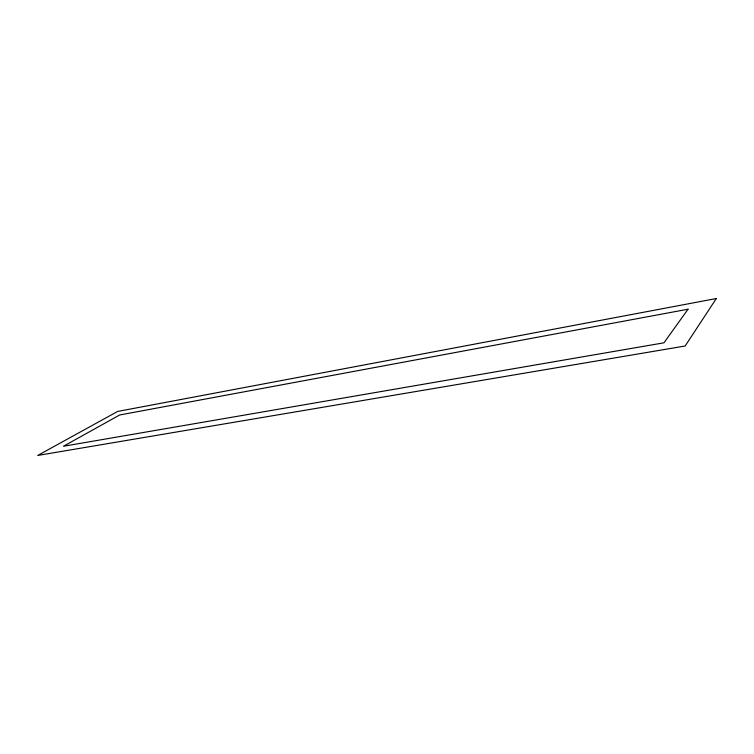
<?xml version="1.0" encoding="UTF-8"?>
<svg xmlns="http://www.w3.org/2000/svg" width="754" height="754" viewBox="0 0 754 754"><rect width="100%" height="100%" fill="white"/><g stroke="black" fill="none" stroke-linecap="round" stroke-linejoin="round"><path stroke-width="1.13" d="M716.3 298.537L685.16 346.001L37.7 455.463L117.643 411.439L716.3 298.537M688.034 309.215L663.954 342.816L63.44 446.264L119.679 414.983L688.034 309.215"/></g></svg>
